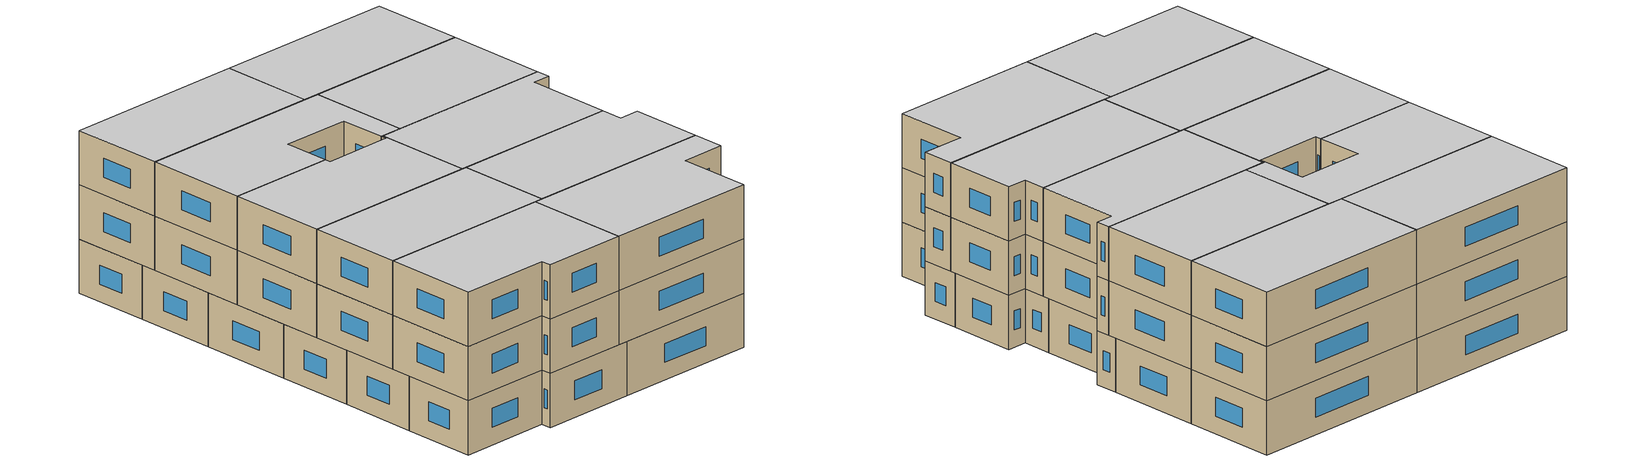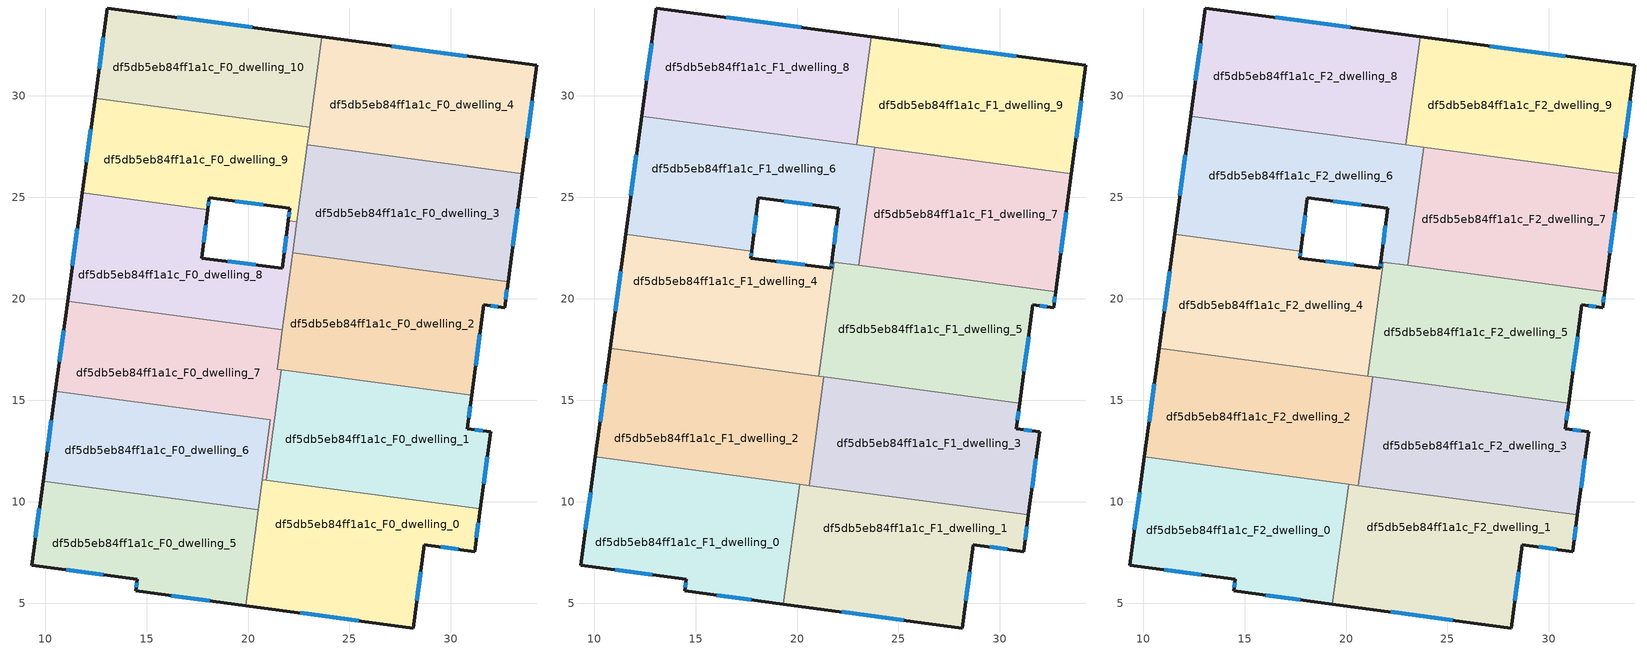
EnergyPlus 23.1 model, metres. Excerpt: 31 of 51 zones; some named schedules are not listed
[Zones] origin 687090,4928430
df5db5eb84ff1a1c_F0_dwelling_0
 floor ground (EU_floor_Construction): 31.44,9.65 31.16,7.55 28.68,7.88 28.13,3.78 19.88,4.89 20.71,11.09 z0
 wall outside (EU_wall_Construction): 19.88,4.89 28.13,3.78 28.68,7.88 31.16,7.55 31.44,9.65 z0:3
 wall to df5db5eb84ff1a1c_F0_dwelling_5 (EU_wall_Construction): 20.51,9.6 19.88,4.89 z0:3
 wall to df5db5eb84ff1a1c_F0_dwelling_1 (EU_wall_Construction): 31.44,9.65 20.91,11.06 z0:3
 wall to df5db5eb84ff1a1c_F0_dwelling_7 (EU_wall_Construction): 20.91,11.07 20.71,11.09 z0:3
 wall to df5db5eb84ff1a1c_F0_dwelling_6 (EU_wall_Construction): 20.71,11.09 20.51,9.6 z0:3
 window (EU_Window_Construction): 22.56,4.53 25.45,4.14 / 31.25,8.23 31.35,8.97 / 29.49,7.77 30.35,7.66 / 28.31,5.11 28.5,6.55 z0.98:2.02
 ceiling adiabatic (EU_roof_Construction): 31.4,9.35 31.44,9.65 20.71,11.09 20.67,10.79 z3
df5db5eb84ff1a1c_F0_dwelling_1
 floor ground (EU_floor_Construction): 31.02,15.24 30.8,13.6 31.95,13.44 31.44,9.65 20.91,11.07 21.64,16.5 z0
 wall outside (EU_wall_Construction): 31.44,9.65 31.95,13.44 30.8,13.6 31.02,15.24 z0:3
 wall to df5db5eb84ff1a1c_F0_dwelling_7 (EU_wall_Construction): 21.64,16.5 20.91,11.07 z0:3
 wall to df5db5eb84ff1a1c_F0_dwelling_2 (EU_wall_Construction): 31.02,15.24 21.64,16.5 z0:3
 window (EU_Window_Construction): 30.87,14.13 30.95,14.71 / 31.58,13.49 31.17,13.55 / 31.61,10.88 31.79,12.21 z0.98:2.02
df5db5eb84ff1a1c_F0_dwelling_10
 floor ground (EU_floor_Construction): 23.63,32.92 23.04,28.47 12.47,29.88 13.07,34.33 z0
 wall outside (EU_wall_Construction): 23.63,32.92 13.07,34.33 12.47,29.88 z0:3
 wall to df5db5eb84ff1a1c_F0_dwelling_9 (EU_wall_Construction): 12.47,29.88 23.04,28.47 z0:3
 wall to df5db5eb84ff1a1c_F0_dwelling_4 (EU_wall_Construction): 23.04,28.47 23.63,32.92 z0:3
 window (EU_Window_Construction): 12.88,32.88 12.66,31.33 / 20.2,33.38 16.51,33.87 z0.98:2.02
df5db5eb84ff1a1c_F0_dwelling_2
 floor ground (EU_floor_Construction): 32.81,20.85 32.64,19.57 31.62,19.7 31.02,15.24 21.44,16.52 22.21,22.27 z0
 wall outside (EU_wall_Construction): 31.02,15.24 31.62,19.7 32.64,19.57 32.81,20.85 z0:3
 wall to df5db5eb84ff1a1c_F0_dwelling_3 (EU_wall_Construction): 32.81,20.85 22.21,22.27 z0:3
 wall to df5db5eb84ff1a1c_F0_dwelling_8 (EU_wall_Construction): 22.21,22.27 21.7,18.47 z0:3
 wall to df5db5eb84ff1a1c_F0_dwelling_7 (EU_wall_Construction): 21.7,18.47 21.44,16.52 21.63,16.5 z0:3
 window (EU_Window_Construction): 32.7,19.99 32.76,20.44 / 31.95,19.66 32.31,19.61 / 31.22,16.69 31.43,18.25 z0.98:2.02
df5db5eb84ff1a1c_F0_dwelling_3
 floor ground (EU_floor_Construction): 33.52,26.17 32.81,20.85 22.21,22.27 22.92,27.59 z0
 wall outside (EU_wall_Construction): 32.81,20.85 33.52,26.17 z0:3
 wall to df5db5eb84ff1a1c_F0_dwelling_4 (EU_wall_Construction): 33.52,26.17 22.92,27.59 z0:3
 wall to df5db5eb84ff1a1c_F0_dwelling_9 (EU_wall_Construction): 22.92,27.59 22.41,23.8 z0:3
 wall to df5db5eb84ff1a1c_F0_dwelling_8 (EU_wall_Construction): 22.41,23.8 22.21,22.27 z0:3
 window (EU_Window_Construction): 33.04,22.58 33.29,24.44 z0.98:2.02
 ceiling adiabatic (EU_roof_Construction): 32.81,20.85 33.52,26.17 22.92,27.59 22.21,22.27 z3
df5db5eb84ff1a1c_F0_dwelling_4
 floor ground (EU_floor_Construction): 34.23,31.5 33.52,26.17 22.92,27.59 23.63,32.92 z0
 wall outside (EU_wall_Construction): 33.52,26.17 34.23,31.5 23.63,32.92 z0:3
 wall to df5db5eb84ff1a1c_F0_dwelling_9 (EU_wall_Construction): 23.04,28.47 22.92,27.59 z0:3
 window (EU_Window_Construction): 30.78,31.96 27.08,32.46 / 33.75,27.91 34,29.77 z0.98:2.02
df5db5eb84ff1a1c_F0_dwelling_5
 floor ground (EU_floor_Construction): 20.51,9.6 19.88,4.89 14.47,5.61 14.55,6.19 9.34,6.88 9.9,11.02 z0
 wall outside (EU_wall_Construction): 9.9,11.02 9.34,6.88 14.55,6.19 14.47,5.61 19.88,4.89 z0:3
 wall to df5db5eb84ff1a1c_F0_dwelling_6 (EU_wall_Construction): 20.51,9.6 9.9,11.02 z0:3
 window (EU_Window_Construction): 16.23,5.38 18.12,5.12 / 14.52,6 14.5,5.8 / 11.04,6.66 12.86,6.42 / 9.72,9.67 9.52,8.23 z0.98:2.02
 ceiling adiabatic (EU_roof_Construction): 19.88,4.89 20.51,9.6 19.96,9.67 19.33,4.96 z3
df5db5eb84ff1a1c_F0_dwelling_6
 floor ground (EU_floor_Construction): 21.1,14.04 20.51,9.6 9.9,11.02 10.51,15.46 z0
 wall outside (EU_wall_Construction): 10.51,15.46 9.9,11.02 z0:3
 wall to df5db5eb84ff1a1c_F0_dwelling_7 (EU_wall_Construction): 20.71,11.09 21.1,14.04 10.51,15.46 z0:3
 window (EU_Window_Construction): 10.31,14.01 10.1,12.46 z0.98:2.02
 ceiling adiabatic (EU_roof_Construction): 20.67,10.79 21.1,14.04 21.04,14.05 20.6,10.8 z3
df5db5eb84ff1a1c_F0_dwelling_7
 floor ground (EU_floor_Construction): 21.7,18.47 21.44,16.52 21.64,16.5 20.91,11.07 20.71,11.09 21.1,14.04 10.51,15.46 11.11,19.89 z0
 wall outside (EU_wall_Construction): 11.11,19.89 10.51,15.46 z0:3
 wall to df5db5eb84ff1a1c_F0_dwelling_8 (EU_wall_Construction): 21.7,18.47 11.11,19.89 z0:3
 window (EU_Window_Construction): 10.91,18.45 10.7,16.9 z0.98:2.02
 ceiling adiabatic (EU_roof_Construction): 20.91,11.07 21.58,16.12 21.32,16.16 21.04,14.05 21.1,14.04 20.71,11.09 z3
df5db5eb84ff1a1c_F0_dwelling_8
 floor ground (EU_floor_Construction): 22.41,23.8 21.7,18.47 11.11,19.89 11.83,25.21 18.02,24.39 17.72,22.01 21.68,21.51 21.97,23.86 z0
 wall outside (EU_wall_Construction): 21.97,23.86 21.68,21.51 17.72,22.01 18.02,24.39 / 11.83,25.21 11.11,19.89 z0:3
 wall to df5db5eb84ff1a1c_F0_dwelling_9 (EU_wall_Construction): 22.41,23.8 21.97,23.86 / 18.02,24.39 11.83,25.21 z0:3
 window (EU_Window_Construction): 20.39,21.67 19.01,21.85 / 21.88,23.09 21.78,22.27 / 11.6,23.48 11.35,21.62 / 17.82,22.78 17.92,23.61 z0.98:2.02
df5db5eb84ff1a1c_F0_dwelling_9
 floor ground (EU_floor_Construction): 23.04,28.47 22.41,23.8 21.97,23.86 22.05,24.46 18.09,24.97 18.02,24.39 11.83,25.21 12.47,29.88 z0
 wall outside (EU_wall_Construction): 18.02,24.39 18.09,24.97 22.05,24.46 21.97,23.86 / 12.47,29.88 11.83,25.21 z0:3
 window (EU_Window_Construction): 22.03,24.26 22,24.05 / 19.38,24.8 20.76,24.63 / 18.04,24.58 18.07,24.78 / 12.26,28.36 12.04,26.73 z0.98:2.02
df5db5eb84ff1a1c_F1_dwelling_0
 floor to df5db5eb84ff1a1c_F0_dwelling_5 (EU_floor_Construction): 19.96,9.67 19.33,4.96 14.47,5.61 14.55,6.19 9.34,6.88 9.9,11.02 z3
 floor to df5db5eb84ff1a1c_F0_dwelling_6 (EU_floor_Construction): 20.12,10.86 19.96,9.67 9.9,11.02 10.07,12.21 z3
 wall outside (EU_wall_Construction): 10.07,12.21 9.34,6.88 14.55,6.19 14.47,5.61 19.33,4.96 z3:6
 wall to df5db5eb84ff1a1c_F1_dwelling_1 (EU_wall_Construction): 19.33,4.96 20.12,10.86 z3:6
 wall to df5db5eb84ff1a1c_F1_dwelling_2 (EU_wall_Construction): 20.12,10.86 10.07,12.21 z3:6
 window (EU_Window_Construction): 11.04,6.66 12.86,6.42 / 9.83,10.48 9.58,8.61 / 16.05,5.4 17.75,5.17 / 14.52,6 14.5,5.8 z3.98:5.02
df5db5eb84ff1a1c_F1_dwelling_1
 floor to df5db5eb84ff1a1c_F0_dwelling_0 (EU_floor_Construction): 31.4,9.35 31.16,7.55 28.68,7.88 28.13,3.78 19.88,4.89 20.67,10.79 z3
 floor to df5db5eb84ff1a1c_F0_dwelling_6 (EU_floor_Construction): 20.67,10.79 20.51,9.6 19.96,9.67 20.12,10.86 z3
 floor adiabatic (EU_floor_Construction): 20.67,10.79 19.88,4.89 19.33,4.96 19.96,9.67 20.51,9.6 z3
 wall outside (EU_wall_Construction): 19.33,4.96 28.13,3.78 28.68,7.88 31.16,7.55 31.4,9.35 z3:6
 wall to df5db5eb84ff1a1c_F1_dwelling_3 (EU_wall_Construction): 31.4,9.35 20.6,10.8 z3:6
 wall to df5db5eb84ff1a1c_F1_dwelling_2 (EU_wall_Construction): 20.6,10.8 20.12,10.86 z3:6
 window (EU_Window_Construction): 22.19,4.58 25.27,4.16 / 31.24,8.14 31.32,8.77 / 29.49,7.77 30.35,7.66 / 28.31,5.11 28.5,6.55 z3.98:5.02
df5db5eb84ff1a1c_F1_dwelling_2
 floor to df5db5eb84ff1a1c_F0_dwelling_6 (EU_floor_Construction): 21.04,14.05 20.6,10.8 10.07,12.21 10.51,15.46 z3
 floor to df5db5eb84ff1a1c_F0_dwelling_7 (EU_floor_Construction): 21.32,16.16 21.04,14.05 10.51,15.46 10.79,17.57 z3
 wall outside (EU_wall_Construction): 10.79,17.57 10.07,12.21 z3:6
 wall to df5db5eb84ff1a1c_F1_dwelling_3 (EU_wall_Construction): 20.6,10.8 21.32,16.16 z3:6
 wall to df5db5eb84ff1a1c_F1_dwelling_4 (EU_wall_Construction): 21.07,16.19 10.79,17.57 z3:6
 wall to df5db5eb84ff1a1c_F1_dwelling_5 (EU_wall_Construction): 21.32,16.16 21.07,16.19 z3:6
 window (EU_Window_Construction): 10.56,15.83 10.3,13.95 z3.98:5.02
df5db5eb84ff1a1c_F1_dwelling_3
 floor to df5db5eb84ff1a1c_F0_dwelling_1 (EU_floor_Construction): 30.97,14.87 30.8,13.6 31.95,13.44 31.44,9.65 20.91,11.07 21.58,16.12 z3
 floor adiabatic (EU_floor_Construction): 31.44,9.65 31.4,9.35 20.6,10.8 21.32,16.16 21.58,16.12 20.91,11.07 z3
 wall outside (EU_wall_Construction): 31.4,9.35 31.95,13.44 30.8,13.6 30.97,14.87 z3:6
 wall to df5db5eb84ff1a1c_F1_dwelling_5 (EU_wall_Construction): 30.97,14.87 21.32,16.16 z3:6
 window (EU_Window_Construction): 30.86,14.01 30.92,14.45 / 31.58,13.49 31.17,13.55 / 31.58,10.68 31.77,12.11 z3.98:5.02
df5db5eb84ff1a1c_F1_dwelling_4
 floor to df5db5eb84ff1a1c_F0_dwelling_8 (EU_floor_Construction): 21.72,21.82 21.82,21.81 21.38,18.52 11.11,19.89 11.56,23.19 17.76,22.35 17.72,22.01 21.68,21.51 z3
 floor to df5db5eb84ff1a1c_F0_dwelling_7 (EU_floor_Construction): 21.38,18.52 21.07,16.19 10.79,17.57 11.11,19.89 z3
 wall outside (EU_wall_Construction): 21.72,21.82 21.68,21.51 17.72,22.01 17.76,22.35 / 11.56,23.19 10.79,17.57 z3:6
 wall to df5db5eb84ff1a1c_F1_dwelling_6 (EU_wall_Construction): 17.76,22.35 11.56,23.19 / 21.82,21.81 21.72,21.82 z3:6
 wall to df5db5eb84ff1a1c_F1_dwelling_5 (EU_wall_Construction): 21.07,16.19 21.82,21.81 z3:6
 window (EU_Window_Construction): 17.73,22.12 17.75,22.24 / 20.39,21.67 19.01,21.85 / 21.71,21.72 21.69,21.61 / 11.31,21.36 11.04,19.4 z3.98:5.02
df5db5eb84ff1a1c_F1_dwelling_5
 floor to df5db5eb84ff1a1c_F0_dwelling_2 (EU_floor_Construction): 32.74,20.35 32.64,19.57 31.62,19.7 31.02,15.24 21.44,16.52 22.14,21.77 z3
 floor to df5db5eb84ff1a1c_F0_dwelling_1 (EU_floor_Construction): 31.02,15.24 30.97,14.87 21.58,16.12 21.63,16.5 z3
 floor to df5db5eb84ff1a1c_F0_dwelling_8 (EU_floor_Construction): 22.14,21.77 21.7,18.47 21.38,18.52 21.82,21.81 z3
 floor to df5db5eb84ff1a1c_F0_dwelling_7 (EU_floor_Construction): 21.7,18.47 21.44,16.52 21.63,16.5 21.58,16.12 21.07,16.19 21.38,18.52 z3
 wall outside (EU_wall_Construction): 30.97,14.87 31.62,19.7 32.64,19.57 32.74,20.35 z3:6
 wall to df5db5eb84ff1a1c_F1_dwelling_7 (EU_wall_Construction): 32.74,20.35 23.04,21.65 z3:6
 wall to df5db5eb84ff1a1c_F1_dwelling_6 (EU_wall_Construction): 23.04,21.65 21.82,21.81 z3:6
 window (EU_Window_Construction): 32.67,19.82 32.71,20.09 / 31.95,19.66 32.31,19.61 / 31.18,16.44 31.41,18.13 z3.98:5.02
df5db5eb84ff1a1c_F1_dwelling_6
 floor to df5db5eb84ff1a1c_F0_dwelling_9 (EU_floor_Construction): 22.92,27.59 22.41,23.8 21.98,23.86 22.05,24.46 18.09,24.97 18.02,24.39 11.83,25.21 12.35,29 z3
 floor to df5db5eb84ff1a1c_F0_dwelling_8 (EU_floor_Construction): 18.02,24.39 17.76,22.35 11.56,23.19 11.83,25.21 z3; 22.41,23.8 22.14,21.77 21.72,21.82 21.98,23.86 z3
 floor to df5db5eb84ff1a1c_F0_dwelling_2 (EU_floor_Construction): 23.11,22.15 23.05,21.65 22.14,21.77 22.21,22.27 z3
 floor adiabatic (EU_floor_Construction): 23.82,27.46 23.11,22.15 22.21,22.27 22.92,27.59 z3
 wall outside (EU_wall_Construction): 17.76,22.35 18.09,24.97 22.05,24.46 21.72,21.82 / 12.35,29 11.56,23.19 z3:6
 wall to df5db5eb84ff1a1c_F1_dwelling_7 (EU_wall_Construction): 23.05,21.65 23.82,27.46 z3:6
 wall to df5db5eb84ff1a1c_F1_dwelling_8 (EU_wall_Construction): 22.94,27.58 12.35,29 z3:6
 wall to df5db5eb84ff1a1c_F1_dwelling_9 (EU_wall_Construction): 23.82,27.46 22.94,27.58 z3:6
 window (EU_Window_Construction): 21.94,23.6 21.83,22.68 / 19.38,24.8 20.76,24.63 / 17.87,23.2 17.98,24.12 / 12.09,27.11 11.81,25.08 z3.98:5.02
df5db5eb84ff1a1c_F1_dwelling_7
 floor adiabatic (EU_floor_Construction): 33.52,26.17 32.81,20.85 23.11,22.15 23.82,27.46 z3
 floor to df5db5eb84ff1a1c_F0_dwelling_2 (EU_floor_Construction): 32.81,20.85 32.74,20.35 23.05,21.65 23.11,22.15 z3
 wall outside (EU_wall_Construction): 32.74,20.35 33.52,26.17 z3:6
 wall to df5db5eb84ff1a1c_F1_dwelling_9 (EU_wall_Construction): 33.52,26.17 23.82,27.46 z3:6
 window (EU_Window_Construction): 33,22.24 33.27,24.27 z3.98:5.02
df5db5eb84ff1a1c_F1_dwelling_8
 floor to df5db5eb84ff1a1c_F0_dwelling_10 (EU_floor_Construction): 23.63,32.92 23.04,28.47 12.47,29.88 13.07,34.33 z3
 floor to df5db5eb84ff1a1c_F0_dwelling_9 (EU_floor_Construction): 23.04,28.47 22.92,27.59 12.35,29 12.47,29.88 z3
 floor to df5db5eb84ff1a1c_F0_dwelling_4 (EU_floor_Construction): 23.65,32.91 22.94,27.59 22.92,27.59 23.63,32.92 z3
 wall outside (EU_wall_Construction): 23.65,32.92 13.07,34.33 12.35,29 z3:6
 wall to df5db5eb84ff1a1c_F1_dwelling_9 (EU_wall_Construction): 22.94,27.58 23.65,32.92 z3:6
 window (EU_Window_Construction): 12.84,32.6 12.58,30.73 / 20.21,33.38 16.51,33.87 z3.98:5.02
df5db5eb84ff1a1c_F1_dwelling_9
 floor to df5db5eb84ff1a1c_F0_dwelling_4 (EU_floor_Construction): 34.23,31.5 33.52,26.17 22.94,27.59 23.65,32.91 z3
 wall outside (EU_wall_Construction): 33.52,26.17 34.23,31.5 23.65,32.92 z3:6
 window (EU_Window_Construction): 30.79,31.96 27.09,32.45 / 33.75,27.9 34,29.77 z3.98:5.02
df5db5eb84ff1a1c_F2_dwelling_0
 floor to df5db5eb84ff1a1c_F1_dwelling_0 (EU_floor_Construction): 20.12,10.86 19.33,4.96 14.47,5.61 14.55,6.19 9.34,6.88 10.07,12.21 z6
 wall outside (EU_wall_Construction): 10.07,12.21 9.34,6.88 14.55,6.19 14.47,5.61 19.33,4.96 z6:9
 wall to df5db5eb84ff1a1c_F2_dwelling_1 (EU_wall_Construction): 19.33,4.96 20.12,10.86 z6:9
 wall to df5db5eb84ff1a1c_F2_dwelling_2 (EU_wall_Construction): 20.12,10.86 10.07,12.21 z6:9
 window (EU_Window_Construction): 11.04,6.66 12.86,6.42 / 9.83,10.48 9.58,8.61 / 16.05,5.4 17.75,5.17 / 14.52,6 14.5,5.8 z6.98:8.02
 ceiling to df5db5eb84ff1a1c_F3_dwelling_0 (EU_floor_Construction): 19.33,4.96 20.12,10.86 10.07,12.21 9.34,6.88 14.55,6.19 14.47,5.61 z9
df5db5eb84ff1a1c_F2_dwelling_1
 floor to df5db5eb84ff1a1c_F1_dwelling_1 (EU_floor_Construction): 31.4,9.35 31.16,7.55 28.68,7.88 28.13,3.78 19.33,4.96 20.12,10.86 z6
 wall outside (EU_wall_Construction): 19.33,4.96 28.13,3.78 28.68,7.88 31.16,7.55 31.4,9.35 z6:9
 wall to df5db5eb84ff1a1c_F2_dwelling_3 (EU_wall_Construction): 31.4,9.35 20.6,10.8 z6:9
 wall to df5db5eb84ff1a1c_F2_dwelling_2 (EU_wall_Construction): 20.6,10.8 20.12,10.86 z6:9
 window (EU_Window_Construction): 22.19,4.58 25.27,4.16 / 31.24,8.14 31.32,8.77 / 29.49,7.77 30.35,7.66 / 28.31,5.11 28.5,6.55 z6.98:8.02
 ceiling to df5db5eb84ff1a1c_F3_dwelling_1 (EU_floor_Construction): 28.13,3.78 28.68,7.88 31.16,7.55 31.4,9.35 20.12,10.86 19.33,4.96 z9
df5db5eb84ff1a1c_F2_dwelling_2
 floor to df5db5eb84ff1a1c_F1_dwelling_2 (EU_floor_Construction): 21.32,16.16 20.6,10.8 10.07,12.21 10.79,17.57 z6
 wall outside (EU_wall_Construction): 10.79,17.57 10.07,12.21 z6:9
 wall to df5db5eb84ff1a1c_F2_dwelling_3 (EU_wall_Construction): 20.6,10.8 21.32,16.16 z6:9
 wall to df5db5eb84ff1a1c_F2_dwelling_4 (EU_wall_Construction): 21.07,16.19 10.79,17.57 z6:9
 wall to df5db5eb84ff1a1c_F2_dwelling_5 (EU_wall_Construction): 21.32,16.16 21.07,16.19 z6:9
 window (EU_Window_Construction): 10.56,15.83 10.3,13.95 z6.98:8.02
 ceiling to df5db5eb84ff1a1c_F3_dwelling_2 (EU_floor_Construction): 20.6,10.8 21.32,16.16 10.79,17.57 10.07,12.21 z9
df5db5eb84ff1a1c_F2_dwelling_3
 floor to df5db5eb84ff1a1c_F1_dwelling_3 (EU_floor_Construction): 30.97,14.87 30.8,13.6 31.95,13.44 31.4,9.35 20.6,10.8 21.32,16.16 z6
 wall outside (EU_wall_Construction): 31.4,9.35 31.95,13.44 30.8,13.6 30.97,14.87 z6:9
 wall to df5db5eb84ff1a1c_F2_dwelling_5 (EU_wall_Construction): 30.97,14.87 21.32,16.16 z6:9
 window (EU_Window_Construction): 30.86,14.01 30.92,14.45 / 31.58,13.49 31.17,13.55 / 31.58,10.68 31.77,12.11 z6.98:8.02
 ceiling to df5db5eb84ff1a1c_F3_dwelling_3 (EU_floor_Construction): 31.4,9.35 31.95,13.44 30.8,13.6 30.97,14.87 21.32,16.16 20.6,10.8 z9
df5db5eb84ff1a1c_F2_dwelling_4
 floor to df5db5eb84ff1a1c_F1_dwelling_4 (EU_floor_Construction): 21.72,21.82 21.82,21.81 21.07,16.19 10.79,17.57 11.56,23.19 17.76,22.35 17.72,22.01 21.68,21.51 z6
 wall outside (EU_wall_Construction): 21.72,21.82 21.68,21.51 17.72,22.01 17.76,22.35 / 11.56,23.19 10.79,17.57 z6:9
 wall to df5db5eb84ff1a1c_F2_dwelling_6 (EU_wall_Construction): 17.76,22.35 11.56,23.19 / 21.82,21.81 21.72,21.82 z6:9
 wall to df5db5eb84ff1a1c_F2_dwelling_5 (EU_wall_Construction): 21.07,16.19 21.82,21.81 z6:9
 window (EU_Window_Construction): 17.73,22.12 17.75,22.24 / 20.39,21.67 19.01,21.85 / 21.71,21.72 21.69,21.61 / 11.31,21.36 11.04,19.4 z6.98:8.02
 ceiling to df5db5eb84ff1a1c_F3_dwelling_4 (EU_floor_Construction): 21.07,16.19 21.82,21.81 21.72,21.82 21.68,21.51 17.72,22.01 17.76,22.35 11.56,23.19 10.79,17.57 z9
df5db5eb84ff1a1c_F2_dwelling_5
 floor to df5db5eb84ff1a1c_F1_dwelling_5 (EU_floor_Construction): 32.74,20.35 32.64,19.57 31.62,19.7 30.97,14.87 21.07,16.19 21.82,21.81 z6
 wall outside (EU_wall_Construction): 30.97,14.87 31.62,19.7 32.64,19.57 32.74,20.35 z6:9
 wall to df5db5eb84ff1a1c_F2_dwelling_7 (EU_wall_Construction): 32.74,20.35 23.04,21.65 z6:9
 wall to df5db5eb84ff1a1c_F2_dwelling_6 (EU_wall_Construction): 23.04,21.65 21.82,21.81 z6:9
 window (EU_Window_Construction): 32.67,19.82 32.71,20.09 / 31.95,19.66 32.31,19.61 / 31.18,16.44 31.41,18.13 z6.98:8.02
 ceiling to df5db5eb84ff1a1c_F3_dwelling_5 (EU_floor_Construction): 30.97,14.87 31.62,19.7 32.64,19.57 32.74,20.35 21.82,21.81 21.07,16.19 z9
df5db5eb84ff1a1c_F2_dwelling_6
 floor to df5db5eb84ff1a1c_F1_dwelling_6 (EU_floor_Construction): 23.82,27.46 23.05,21.65 21.72,21.82 22.05,24.46 18.09,24.97 17.76,22.35 11.56,23.19 12.35,29 z6
 wall outside (EU_wall_Construction): 17.76,22.35 18.09,24.97 22.05,24.46 21.72,21.82 / 12.35,29 11.56,23.19 z6:9
 wall to df5db5eb84ff1a1c_F2_dwelling_7 (EU_wall_Construction): 23.05,21.65 23.82,27.46 z6:9
 wall to df5db5eb84ff1a1c_F2_dwelling_8 (EU_wall_Construction): 22.94,27.58 12.35,29 z6:9
 wall to df5db5eb84ff1a1c_F2_dwelling_9 (EU_wall_Construction): 23.82,27.46 22.94,27.58 z6:9
 window (EU_Window_Construction): 21.94,23.6 21.83,22.68 / 19.38,24.8 20.76,24.63 / 17.87,23.2 17.98,24.12 / 12.09,27.11 11.81,25.08 z6.98:8.02
 ceiling to df5db5eb84ff1a1c_F3_dwelling_6 (EU_floor_Construction): 23.05,21.65 23.82,27.46 12.35,29 11.56,23.19 17.76,22.35 18.09,24.97 22.05,24.46 21.72,21.82 z9
df5db5eb84ff1a1c_F2_dwelling_7
 floor to df5db5eb84ff1a1c_F1_dwelling_7 (EU_floor_Construction): 33.52,26.17 32.74,20.35 23.05,21.65 23.82,27.46 z6
 wall outside (EU_wall_Construction): 32.74,20.35 33.52,26.17 z6:9
 wall to df5db5eb84ff1a1c_F2_dwelling_9 (EU_wall_Construction): 33.52,26.17 23.82,27.46 z6:9
 window (EU_Window_Construction): 33,22.24 33.27,24.27 z6.98:8.02
 ceiling to df5db5eb84ff1a1c_F3_dwelling_7 (EU_floor_Construction): 32.74,20.35 33.52,26.17 23.82,27.46 23.05,21.65 z9
df5db5eb84ff1a1c_F2_dwelling_8
 floor to df5db5eb84ff1a1c_F1_dwelling_8 (EU_floor_Construction): 23.65,32.92 22.94,27.58 12.35,29 13.07,34.33 z6
 wall outside (EU_wall_Construction): 23.65,32.92 13.07,34.33 12.35,29 z6:9
 wall to df5db5eb84ff1a1c_F2_dwelling_9 (EU_wall_Construction): 22.94,27.58 23.65,32.92 z6:9
 window (EU_Window_Construction): 12.84,32.6 12.58,30.73 / 20.21,33.38 16.51,33.87 z6.98:8.02
 ceiling to df5db5eb84ff1a1c_F3_dwelling_8 (EU_floor_Construction): 22.94,27.58 23.65,32.92 13.07,34.33 12.35,29 z9
df5db5eb84ff1a1c_F2_dwelling_9
 floor to df5db5eb84ff1a1c_F1_dwelling_9 (EU_floor_Construction): 34.23,31.5 33.52,26.17 22.94,27.58 23.65,32.92 z6
 wall outside (EU_wall_Construction): 33.52,26.17 34.23,31.5 23.65,32.92 z6:9
 window (EU_Window_Construction): 30.79,31.96 27.09,32.45 / 33.75,27.9 34,29.77 z6.98:8.02
 ceiling to df5db5eb84ff1a1c_F3_dwelling_9 (EU_floor_Construction): 33.52,26.17 34.23,31.5 23.65,32.92 22.94,27.58 z9
[Building]
EU S2 Campaign: North Axis=0; Terrain=City; Solar Distribution=FullExterior
[Site:Location]
Bologna: Latitude=44.5; Longitude=11.25; Time Zone=1; Elevation=37
[SizingPeriod:WeatherFileDays]
AnnualSizingPeriod: Begin Month=1; Begin Day of Month=1; End Month=12; End Day of Month=31; Day of Week for Start Day=Monday; Use Weather File Daylight Saving Period=No; Use Weather File Rain and Snow Indicators=No
[MATERIAL]
EU_InternalMass_Material: Roughness=MediumRough; Thickness=0.1; Conductivity=1; Density=1800; Specific Heat=900; Thermal Absorptance=0.9; Solar Absorptance=0.7; Visible Absorptance=0.7
[MATERIAL:NOMASS] Roughness=MediumRough; Thermal Absorptance=0.9; Solar Absorptance=0.7; Visible Absorptance=0.7
Name | Thermal Resistance
EU_wall_NoMass | 0.905828
EU_roof_NoMass | 0.37593
EU_floor_NoMass | 0.67114
[WINDOWMATERIAL:SIMPLEGLAZINGSYSTEM]
EU_Window_SimpleGlazing: UFactor=4.52486; Solar Heat Gain Coefficient=0.85; Visible Transmittance=0.85
[CONSTRUCTION]
EU_wall_Construction: EU_wall_NoMass
EU_roof_Construction: EU_roof_NoMass
EU_floor_Construction: EU_floor_NoMass
EU_Window_Construction: EU_Window_SimpleGlazing
EU_InternalMass_Construction: EU_InternalMass_Material
[ZONE] Type=1; Multiplier=1; Ceiling Height=autocalculate; Floor Area=autocalculate; Part of Total Floor Area=Yes
Name | Volume
df5db5eb84ff1a1c_F0_dwelling_0 | 172.295
df5db5eb84ff1a1c_F1_dwelling_0; df5db5eb84ff1a1c_F2_dwelling_0 | 172.285
df5db5eb84ff1a1c_F0_dwelling_1 | 169.026
df5db5eb84ff1a1c_F1_dwelling_1; df5db5eb84ff1a1c_F2_dwelling_1 | 172.305
df5db5eb84ff1a1c_F0_dwelling_10 | 143.596
df5db5eb84ff1a1c_F0_dwelling_2 | 172.296
df5db5eb84ff1a1c_F1_dwelling_2; df5db5eb84ff1a1c_F2_dwelling_2; df5db5eb84ff1a1c_F1_dwelling_8; df5db5eb84ff1a1c_F2_dwelling_8 | 172.293
df5db5eb84ff1a1c_F0_dwelling_3 | 172.301
df5db5eb84ff1a1c_F1_dwelling_3; df5db5eb84ff1a1c_F2_dwelling_3 | 172.302
df5db5eb84ff1a1c_F0_dwelling_4 | 172.291
df5db5eb84ff1a1c_F1_dwelling_4; df5db5eb84ff1a1c_F2_dwelling_4 | 172.313
df5db5eb84ff1a1c_F0_dwelling_5 | 143.566
df5db5eb84ff1a1c_F1_dwelling_5; df5db5eb84ff1a1c_F2_dwelling_5 | 172.306
df5db5eb84ff1a1c_F0_dwelling_6 | 143.618
df5db5eb84ff1a1c_F1_dwelling_6; df5db5eb84ff1a1c_F2_dwelling_6 | 172.31
df5db5eb84ff1a1c_F0_dwelling_7 | 146.83
df5db5eb84ff1a1c_F1_dwelling_7; df5db5eb84ff1a1c_F2_dwelling_7 | 172.312
df5db5eb84ff1a1c_F0_dwelling_8 | 143.588
df5db5eb84ff1a1c_F0_dwelling_9 | 143.586
df5db5eb84ff1a1c_F1_dwelling_9; df5db5eb84ff1a1c_F2_dwelling_9 | 172.289
[INTERNALMASS] Construction=EU_InternalMass_Construction
Name | Zone or ZoneList | Surface Area
df5db5eb84ff1a1c_F0_dwelling_0_EU_InternalMass | df5db5eb84ff1a1c_F0_dwelling_0 | 57.4318
df5db5eb84ff1a1c_F0_dwelling_1_EU_InternalMass | df5db5eb84ff1a1c_F0_dwelling_1 | 56.3389
df5db5eb84ff1a1c_F0_dwelling_2_EU_InternalMass | df5db5eb84ff1a1c_F0_dwelling_2 | 57.4322
df5db5eb84ff1a1c_F0_dwelling_3_EU_InternalMass | df5db5eb84ff1a1c_F0_dwelling_3 | 57.4335
df5db5eb84ff1a1c_F0_dwelling_4_EU_InternalMass | df5db5eb84ff1a1c_F0_dwelling_4 | 57.4304
df5db5eb84ff1a1c_F0_dwelling_5_EU_InternalMass | df5db5eb84ff1a1c_F0_dwelling_5 | 47.8549
df5db5eb84ff1a1c_F0_dwelling_6_EU_InternalMass | df5db5eb84ff1a1c_F0_dwelling_6 | 47.8731
df5db5eb84ff1a1c_F0_dwelling_7_EU_InternalMass | df5db5eb84ff1a1c_F0_dwelling_7 | 48.9466
df5db5eb84ff1a1c_F0_dwelling_8_EU_InternalMass | df5db5eb84ff1a1c_F0_dwelling_8 | 47.8628
df5db5eb84ff1a1c_F0_dwelling_9_EU_InternalMass | df5db5eb84ff1a1c_F0_dwelling_9 | 47.8618
df5db5eb84ff1a1c_F0_dwelling_10_EU_InternalMass | df5db5eb84ff1a1c_F0_dwelling_10 | 47.865
df5db5eb84ff1a1c_F1_dwelling_0_EU_InternalMass | df5db5eb84ff1a1c_F1_dwelling_0 | 57.4291
df5db5eb84ff1a1c_F1_dwelling_1_EU_InternalMass | df5db5eb84ff1a1c_F1_dwelling_1 | 57.4362
df5db5eb84ff1a1c_F1_dwelling_2_EU_InternalMass | df5db5eb84ff1a1c_F1_dwelling_2 | 57.4317
df5db5eb84ff1a1c_F1_dwelling_3_EU_InternalMass | df5db5eb84ff1a1c_F1_dwelling_3 | 57.4327
df5db5eb84ff1a1c_F1_dwelling_4_EU_InternalMass | df5db5eb84ff1a1c_F1_dwelling_4 | 57.437
df5db5eb84ff1a1c_F1_dwelling_5_EU_InternalMass | df5db5eb84ff1a1c_F1_dwelling_5 | 57.4362
df5db5eb84ff1a1c_F1_dwelling_6_EU_InternalMass | df5db5eb84ff1a1c_F1_dwelling_6 | 57.4362
df5db5eb84ff1a1c_F1_dwelling_7_EU_InternalMass | df5db5eb84ff1a1c_F1_dwelling_7 | 57.4373
df5db5eb84ff1a1c_F1_dwelling_8_EU_InternalMass | df5db5eb84ff1a1c_F1_dwelling_8 | 57.4312
df5db5eb84ff1a1c_F1_dwelling_9_EU_InternalMass | df5db5eb84ff1a1c_F1_dwelling_9 | 57.4292
df5db5eb84ff1a1c_F2_dwelling_0_EU_InternalMass | df5db5eb84ff1a1c_F2_dwelling_0 | 57.4291
df5db5eb84ff1a1c_F2_dwelling_1_EU_InternalMass | df5db5eb84ff1a1c_F2_dwelling_1 | 57.4362
df5db5eb84ff1a1c_F2_dwelling_2_EU_InternalMass | df5db5eb84ff1a1c_F2_dwelling_2 | 57.4317
df5db5eb84ff1a1c_F2_dwelling_3_EU_InternalMass | df5db5eb84ff1a1c_F2_dwelling_3 | 57.4327
df5db5eb84ff1a1c_F2_dwelling_4_EU_InternalMass | df5db5eb84ff1a1c_F2_dwelling_4 | 57.437
df5db5eb84ff1a1c_F2_dwelling_5_EU_InternalMass | df5db5eb84ff1a1c_F2_dwelling_5 | 57.4362
df5db5eb84ff1a1c_F2_dwelling_6_EU_InternalMass | df5db5eb84ff1a1c_F2_dwelling_6 | 57.4362
df5db5eb84ff1a1c_F2_dwelling_7_EU_InternalMass | df5db5eb84ff1a1c_F2_dwelling_7 | 57.4373
df5db5eb84ff1a1c_F2_dwelling_8_EU_InternalMass | df5db5eb84ff1a1c_F2_dwelling_8 | 57.4312
df5db5eb84ff1a1c_F2_dwelling_9_EU_InternalMass | df5db5eb84ff1a1c_F2_dwelling_9 | 57.4292
[OTHEREQUIPMENT] Fuel Type=Electricity; Design Level Calculation Method=Watts/Area; Power per Zone Floor Area=1; Fraction Latent=0; Fraction Radiant=0; Fraction Lost=0; Carbon Dioxide Generation Rate=0; EndUse Subcategory=EU_Step8_InternalGains
Name | Zone or ZoneList or Space or SpaceList | Schedule
EU_Step8_InternalGain_df5db5eb84ff1a1c_F0_dwelling_0_f000 | df5db5eb84ff1a1c_F0_dwelling_0 | EU_Step8_GainSchedule_df5db5eb84ff1a1c_F0_dwelling_0_f000
EU_Step8_InternalGain_df5db5eb84ff1a1c_F0_dwelling_1_f000 | df5db5eb84ff1a1c_F0_dwelling_1 | EU_Step8_GainSchedule_df5db5eb84ff1a1c_F0_dwelling_1_f000
EU_Step8_InternalGain_df5db5eb84ff1a1c_F0_dwelling_2_f000 | df5db5eb84ff1a1c_F0_dwelling_2 | EU_Step8_GainSchedule_df5db5eb84ff1a1c_F0_dwelling_2_f000
EU_Step8_InternalGain_df5db5eb84ff1a1c_F0_dwelling_3_f000 | df5db5eb84ff1a1c_F0_dwelling_3 | EU_Step8_GainSchedule_df5db5eb84ff1a1c_F0_dwelling_3_f000
EU_Step8_InternalGain_df5db5eb84ff1a1c_F0_dwelling_4_f000 | df5db5eb84ff1a1c_F0_dwelling_4 | EU_Step8_GainSchedule_df5db5eb84ff1a1c_F0_dwelling_4_f000
EU_Step8_InternalGain_df5db5eb84ff1a1c_F0_dwelling_5_f000 | df5db5eb84ff1a1c_F0_dwelling_5 | EU_Step8_GainSchedule_df5db5eb84ff1a1c_F0_dwelling_5_f000
EU_Step8_InternalGain_df5db5eb84ff1a1c_F0_dwelling_6_f000 | df5db5eb84ff1a1c_F0_dwelling_6 | EU_Step8_GainSchedule_df5db5eb84ff1a1c_F0_dwelling_6_f000
EU_Step8_InternalGain_df5db5eb84ff1a1c_F0_dwelling_7_f000 | df5db5eb84ff1a1c_F0_dwelling_7 | EU_Step8_GainSchedule_df5db5eb84ff1a1c_F0_dwelling_7_f000
EU_Step8_InternalGain_df5db5eb84ff1a1c_F0_dwelling_8_f000 | df5db5eb84ff1a1c_F0_dwelling_8 | EU_Step8_GainSchedule_df5db5eb84ff1a1c_F0_dwelling_8_f000
EU_Step8_InternalGain_df5db5eb84ff1a1c_F0_dwelling_9_f000 | df5db5eb84ff1a1c_F0_dwelling_9 | EU_Step8_GainSchedule_df5db5eb84ff1a1c_F0_dwelling_9_f000
EU_Step8_InternalGain_df5db5eb84ff1a1c_F0_dwelling_10_f000 | df5db5eb84ff1a1c_F0_dwelling_10 | EU_Step8_GainSchedule_df5db5eb84ff1a1c_F0_dwelling_10_f000
EU_Step8_InternalGain_df5db5eb84ff1a1c_F1_dwelling_0_f000 | df5db5eb84ff1a1c_F1_dwelling_0 | EU_Step8_GainSchedule_df5db5eb84ff1a1c_F1_dwelling_0_f000
EU_Step8_InternalGain_df5db5eb84ff1a1c_F1_dwelling_1_f000 | df5db5eb84ff1a1c_F1_dwelling_1 | EU_Step8_GainSchedule_df5db5eb84ff1a1c_F1_dwelling_1_f000
EU_Step8_InternalGain_df5db5eb84ff1a1c_F1_dwelling_2_f000 | df5db5eb84ff1a1c_F1_dwelling_2 | EU_Step8_GainSchedule_df5db5eb84ff1a1c_F1_dwelling_2_f000
EU_Step8_InternalGain_df5db5eb84ff1a1c_F1_dwelling_3_f000 | df5db5eb84ff1a1c_F1_dwelling_3 | EU_Step8_GainSchedule_df5db5eb84ff1a1c_F1_dwelling_3_f000
EU_Step8_InternalGain_df5db5eb84ff1a1c_F1_dwelling_4_f000 | df5db5eb84ff1a1c_F1_dwelling_4 | EU_Step8_GainSchedule_df5db5eb84ff1a1c_F1_dwelling_4_f000
EU_Step8_InternalGain_df5db5eb84ff1a1c_F1_dwelling_5_f000 | df5db5eb84ff1a1c_F1_dwelling_5 | EU_Step8_GainSchedule_df5db5eb84ff1a1c_F1_dwelling_5_f000
EU_Step8_InternalGain_df5db5eb84ff1a1c_F1_dwelling_6_f000 | df5db5eb84ff1a1c_F1_dwelling_6 | EU_Step8_GainSchedule_df5db5eb84ff1a1c_F1_dwelling_6_f000
EU_Step8_InternalGain_df5db5eb84ff1a1c_F1_dwelling_7_f000 | df5db5eb84ff1a1c_F1_dwelling_7 | EU_Step8_GainSchedule_df5db5eb84ff1a1c_F1_dwelling_7_f000
EU_Step8_InternalGain_df5db5eb84ff1a1c_F1_dwelling_8_f000 | df5db5eb84ff1a1c_F1_dwelling_8 | EU_Step8_GainSchedule_df5db5eb84ff1a1c_F1_dwelling_8_f000
EU_Step8_InternalGain_df5db5eb84ff1a1c_F1_dwelling_9_f000 | df5db5eb84ff1a1c_F1_dwelling_9 | EU_Step8_GainSchedule_df5db5eb84ff1a1c_F1_dwelling_9_f000
EU_Step8_InternalGain_df5db5eb84ff1a1c_F2_dwelling_0_f000 | df5db5eb84ff1a1c_F2_dwelling_0 | EU_Step8_GainSchedule_df5db5eb84ff1a1c_F2_dwelling_0_f000
EU_Step8_InternalGain_df5db5eb84ff1a1c_F2_dwelling_1_f000 | df5db5eb84ff1a1c_F2_dwelling_1 | EU_Step8_GainSchedule_df5db5eb84ff1a1c_F2_dwelling_1_f000
EU_Step8_InternalGain_df5db5eb84ff1a1c_F2_dwelling_2_f000 | df5db5eb84ff1a1c_F2_dwelling_2 | EU_Step8_GainSchedule_df5db5eb84ff1a1c_F2_dwelling_2_f000
EU_Step8_InternalGain_df5db5eb84ff1a1c_F2_dwelling_3_f000 | df5db5eb84ff1a1c_F2_dwelling_3 | EU_Step8_GainSchedule_df5db5eb84ff1a1c_F2_dwelling_3_f000
EU_Step8_InternalGain_df5db5eb84ff1a1c_F2_dwelling_4_f000 | df5db5eb84ff1a1c_F2_dwelling_4 | EU_Step8_GainSchedule_df5db5eb84ff1a1c_F2_dwelling_4_f000
EU_Step8_InternalGain_df5db5eb84ff1a1c_F2_dwelling_5_f000 | df5db5eb84ff1a1c_F2_dwelling_5 | EU_Step8_GainSchedule_df5db5eb84ff1a1c_F2_dwelling_5_f000
EU_Step8_InternalGain_df5db5eb84ff1a1c_F2_dwelling_6_f000 | df5db5eb84ff1a1c_F2_dwelling_6 | EU_Step8_GainSchedule_df5db5eb84ff1a1c_F2_dwelling_6_f000
EU_Step8_InternalGain_df5db5eb84ff1a1c_F2_dwelling_7_f000 | df5db5eb84ff1a1c_F2_dwelling_7 | EU_Step8_GainSchedule_df5db5eb84ff1a1c_F2_dwelling_7_f000
EU_Step8_InternalGain_df5db5eb84ff1a1c_F2_dwelling_8_f000 | df5db5eb84ff1a1c_F2_dwelling_8 | EU_Step8_GainSchedule_df5db5eb84ff1a1c_F2_dwelling_8_f000
EU_Step8_InternalGain_df5db5eb84ff1a1c_F2_dwelling_9_f000 | df5db5eb84ff1a1c_F2_dwelling_9 | EU_Step8_GainSchedule_df5db5eb84ff1a1c_F2_dwelling_9_f000
[ZONEVENTILATION:DESIGNFLOWRATE] Schedule=EU_AlwaysOn; Design Flow Rate Calculation Method=AirChanges/Hour; Air Changes per Hour=0.73129; Ventilation Type=Natural; Fan Pressure Rise=0; Fan Total Efficiency=1; Constant Term Coefficient=1; Temperature Term Coefficient=0; Velocity Term Coefficient=0; Velocity Squared Term Coefficient=0; Minimum Indoor Temperature=-100; Maximum Indoor Temperature=100; Delta Temperature=-100; Minimum Outdoor Temperature=-100; Maximum Outdoor Temperature=100; Maximum Wind Speed=40
Name | Zone or ZoneList or Space or SpaceList
EU_ConstantAir_df5db5eb84ff1a1c_F0_dwelling_0 | df5db5eb84ff1a1c_F0_dwelling_0
EU_ConstantAir_df5db5eb84ff1a1c_F0_dwelling_1 | df5db5eb84ff1a1c_F0_dwelling_1
EU_ConstantAir_df5db5eb84ff1a1c_F0_dwelling_2 | df5db5eb84ff1a1c_F0_dwelling_2
EU_ConstantAir_df5db5eb84ff1a1c_F0_dwelling_3 | df5db5eb84ff1a1c_F0_dwelling_3
EU_ConstantAir_df5db5eb84ff1a1c_F0_dwelling_4 | df5db5eb84ff1a1c_F0_dwelling_4
EU_ConstantAir_df5db5eb84ff1a1c_F0_dwelling_5 | df5db5eb84ff1a1c_F0_dwelling_5
EU_ConstantAir_df5db5eb84ff1a1c_F0_dwelling_6 | df5db5eb84ff1a1c_F0_dwelling_6
EU_ConstantAir_df5db5eb84ff1a1c_F0_dwelling_7 | df5db5eb84ff1a1c_F0_dwelling_7
EU_ConstantAir_df5db5eb84ff1a1c_F0_dwelling_8 | df5db5eb84ff1a1c_F0_dwelling_8
EU_ConstantAir_df5db5eb84ff1a1c_F0_dwelling_9 | df5db5eb84ff1a1c_F0_dwelling_9
EU_ConstantAir_df5db5eb84ff1a1c_F0_dwelling_10 | df5db5eb84ff1a1c_F0_dwelling_10
EU_ConstantAir_df5db5eb84ff1a1c_F1_dwelling_0 | df5db5eb84ff1a1c_F1_dwelling_0
EU_ConstantAir_df5db5eb84ff1a1c_F1_dwelling_1 | df5db5eb84ff1a1c_F1_dwelling_1
EU_ConstantAir_df5db5eb84ff1a1c_F1_dwelling_2 | df5db5eb84ff1a1c_F1_dwelling_2
EU_ConstantAir_df5db5eb84ff1a1c_F1_dwelling_3 | df5db5eb84ff1a1c_F1_dwelling_3
EU_ConstantAir_df5db5eb84ff1a1c_F1_dwelling_4 | df5db5eb84ff1a1c_F1_dwelling_4
EU_ConstantAir_df5db5eb84ff1a1c_F1_dwelling_5 | df5db5eb84ff1a1c_F1_dwelling_5
EU_ConstantAir_df5db5eb84ff1a1c_F1_dwelling_6 | df5db5eb84ff1a1c_F1_dwelling_6
EU_ConstantAir_df5db5eb84ff1a1c_F1_dwelling_7 | df5db5eb84ff1a1c_F1_dwelling_7
EU_ConstantAir_df5db5eb84ff1a1c_F1_dwelling_8 | df5db5eb84ff1a1c_F1_dwelling_8
EU_ConstantAir_df5db5eb84ff1a1c_F1_dwelling_9 | df5db5eb84ff1a1c_F1_dwelling_9
EU_ConstantAir_df5db5eb84ff1a1c_F2_dwelling_0 | df5db5eb84ff1a1c_F2_dwelling_0
EU_ConstantAir_df5db5eb84ff1a1c_F2_dwelling_1 | df5db5eb84ff1a1c_F2_dwelling_1
EU_ConstantAir_df5db5eb84ff1a1c_F2_dwelling_2 | df5db5eb84ff1a1c_F2_dwelling_2
EU_ConstantAir_df5db5eb84ff1a1c_F2_dwelling_3 | df5db5eb84ff1a1c_F2_dwelling_3
EU_ConstantAir_df5db5eb84ff1a1c_F2_dwelling_4 | df5db5eb84ff1a1c_F2_dwelling_4
EU_ConstantAir_df5db5eb84ff1a1c_F2_dwelling_5 | df5db5eb84ff1a1c_F2_dwelling_5
EU_ConstantAir_df5db5eb84ff1a1c_F2_dwelling_6 | df5db5eb84ff1a1c_F2_dwelling_6
EU_ConstantAir_df5db5eb84ff1a1c_F2_dwelling_7 | df5db5eb84ff1a1c_F2_dwelling_7
EU_ConstantAir_df5db5eb84ff1a1c_F2_dwelling_8 | df5db5eb84ff1a1c_F2_dwelling_8
EU_ConstantAir_df5db5eb84ff1a1c_F2_dwelling_9 | df5db5eb84ff1a1c_F2_dwelling_9
[HVACTEMPLATE:ZONE:IDEALLOADSAIRSYSTEM] System Availability Schedule=EU_AlwaysOn; Maximum Heating Supply Air Temperature=50; Minimum Cooling Supply Air Temperature=13; Maximum Heating Supply Air Humidity Ratio=0.0156; Minimum Cooling Supply Air Humidity Ratio=0.0077; Heating Limit=NoLimit; Cooling Limit=NoLimit; Heating Availability Schedule=EU_AlwaysOn; Cooling Availability Schedule=EU_CoolingOff; Dehumidification Control Type=ConstantSensibleHeatRatio; Cooling Sensible Heat Ratio=0.7; Dehumidification Setpoint=60; Humidification Control Type=None; Humidification Setpoint=30; Outdoor Air Method=None; Outdoor Air Flow Rate per Person=0.00944; Outdoor Air Flow Rate per Zone Floor Area=0; Outdoor Air Flow Rate per Zone=0; Demand Controlled Ventilation Type=None; Outdoor Air Economizer Type=NoEconomizer; Heat Recovery Type=None; Sensible Heat Recovery Effectiveness=0.7; Latent Heat Recovery Effectiveness=0.65
Name | Template Thermostat
df5db5eb84ff1a1c_F0_dwelling_0 | EU_HeatOnly_df5db5eb84ff1a1c_F0_dwelling_0
df5db5eb84ff1a1c_F0_dwelling_1 | EU_HeatOnly_df5db5eb84ff1a1c_F0_dwelling_1
df5db5eb84ff1a1c_F0_dwelling_2 | EU_HeatOnly_df5db5eb84ff1a1c_F0_dwelling_2
df5db5eb84ff1a1c_F0_dwelling_3 | EU_HeatOnly_df5db5eb84ff1a1c_F0_dwelling_3
df5db5eb84ff1a1c_F0_dwelling_4 | EU_HeatOnly_df5db5eb84ff1a1c_F0_dwelling_4
df5db5eb84ff1a1c_F0_dwelling_5 | EU_HeatOnly_df5db5eb84ff1a1c_F0_dwelling_5
df5db5eb84ff1a1c_F0_dwelling_6 | EU_HeatOnly_df5db5eb84ff1a1c_F0_dwelling_6
df5db5eb84ff1a1c_F0_dwelling_7 | EU_HeatOnly_df5db5eb84ff1a1c_F0_dwelling_7
df5db5eb84ff1a1c_F0_dwelling_8 | EU_HeatOnly_df5db5eb84ff1a1c_F0_dwelling_8
df5db5eb84ff1a1c_F0_dwelling_9 | EU_HeatOnly_df5db5eb84ff1a1c_F0_dwelling_9
df5db5eb84ff1a1c_F0_dwelling_10 | EU_HeatOnly_df5db5eb84ff1a1c_F0_dwelling_10
df5db5eb84ff1a1c_F1_dwelling_0 | EU_HeatOnly_df5db5eb84ff1a1c_F1_dwelling_0
df5db5eb84ff1a1c_F1_dwelling_1 | EU_HeatOnly_df5db5eb84ff1a1c_F1_dwelling_1
df5db5eb84ff1a1c_F1_dwelling_2 | EU_HeatOnly_df5db5eb84ff1a1c_F1_dwelling_2
df5db5eb84ff1a1c_F1_dwelling_3 | EU_HeatOnly_df5db5eb84ff1a1c_F1_dwelling_3
df5db5eb84ff1a1c_F1_dwelling_4 | EU_HeatOnly_df5db5eb84ff1a1c_F1_dwelling_4
df5db5eb84ff1a1c_F1_dwelling_5 | EU_HeatOnly_df5db5eb84ff1a1c_F1_dwelling_5
df5db5eb84ff1a1c_F1_dwelling_6 | EU_HeatOnly_df5db5eb84ff1a1c_F1_dwelling_6
df5db5eb84ff1a1c_F1_dwelling_7 | EU_HeatOnly_df5db5eb84ff1a1c_F1_dwelling_7
df5db5eb84ff1a1c_F1_dwelling_8 | EU_HeatOnly_df5db5eb84ff1a1c_F1_dwelling_8
df5db5eb84ff1a1c_F1_dwelling_9 | EU_HeatOnly_df5db5eb84ff1a1c_F1_dwelling_9
df5db5eb84ff1a1c_F2_dwelling_0 | EU_HeatOnly_df5db5eb84ff1a1c_F2_dwelling_0
df5db5eb84ff1a1c_F2_dwelling_1 | EU_HeatOnly_df5db5eb84ff1a1c_F2_dwelling_1
df5db5eb84ff1a1c_F2_dwelling_2 | EU_HeatOnly_df5db5eb84ff1a1c_F2_dwelling_2
df5db5eb84ff1a1c_F2_dwelling_3 | EU_HeatOnly_df5db5eb84ff1a1c_F2_dwelling_3
df5db5eb84ff1a1c_F2_dwelling_4 | EU_HeatOnly_df5db5eb84ff1a1c_F2_dwelling_4
df5db5eb84ff1a1c_F2_dwelling_5 | EU_HeatOnly_df5db5eb84ff1a1c_F2_dwelling_5
df5db5eb84ff1a1c_F2_dwelling_6 | EU_HeatOnly_df5db5eb84ff1a1c_F2_dwelling_6
df5db5eb84ff1a1c_F2_dwelling_7 | EU_HeatOnly_df5db5eb84ff1a1c_F2_dwelling_7
df5db5eb84ff1a1c_F2_dwelling_8 | EU_HeatOnly_df5db5eb84ff1a1c_F2_dwelling_8
df5db5eb84ff1a1c_F2_dwelling_9 | EU_HeatOnly_df5db5eb84ff1a1c_F2_dwelling_9
[SIZING:ZONE] Zone Cooling Design Supply Air Temperature Input Method=SupplyAirTemperature; Zone Cooling Design Supply Air Temperature=13; Zone Heating Design Supply Air Temperature Input Method=SupplyAirTemperature; Zone Heating Design Supply Air Temperature=50; Zone Cooling Design Supply Air Humidity Ratio=0.008; Zone Heating Design Supply Air Humidity Ratio=0.008; Cooling Design Air Flow Method=DesignDay; Cooling Design Air Flow Rate=0; Cooling Minimum Air Flow per Zone Floor Area=0.000762; Cooling Minimum Air Flow=0; Cooling Minimum Air Flow Fraction=0.2; Heating Design Air Flow Method=DesignDay; Heating Design Air Flow Rate=0; Heating Maximum Air Flow per Zone Floor Area=0.002032; Heating Maximum Air Flow=0.141576; Heating Maximum Air Flow Fraction=0.3; Account for Dedicated Outdoor Air System=No; Dedicated Outdoor Air System Control Strategy=NeutralSupplyAir; Dedicated Outdoor Air Low Setpoint Temperature for Design=autosize; Dedicated Outdoor Air High Setpoint Temperature for Design=autosize; Zone Load Sizing Method=Sensible Load Only No Latent Load; Zone Latent Cooling Design Supply Air Humidity Ratio Input Method=HumidityRatioDifference; Zone Cooling Design Supply Air Humidity Ratio Difference=0.005; Zone Latent Heating Design Supply Air Humidity Ratio Input Method=HumidityRatioDifference; Zone Humidification Design Supply Air Humidity Ratio Difference=0.005
df5db5eb84ff1a1c_F0_dwelling_0; df5db5eb84ff1a1c_F0_dwelling_1; df5db5eb84ff1a1c_F0_dwelling_2; df5db5eb84ff1a1c_F0_dwelling_3; df5db5eb84ff1a1c_F0_dwelling_4; df5db5eb84ff1a1c_F0_dwelling_5; df5db5eb84ff1a1c_F0_dwelling_6; df5db5eb84ff1a1c_F0_dwelling_7; df5db5eb84ff1a1c_F0_dwelling_8; df5db5eb84ff1a1c_F0_dwelling_9; df5db5eb84ff1a1c_F0_dwelling_10; df5db5eb84ff1a1c_F1_dwelling_0; df5db5eb84ff1a1c_F1_dwelling_1; df5db5eb84ff1a1c_F1_dwelling_2; df5db5eb84ff1a1c_F1_dwelling_3; df5db5eb84ff1a1c_F1_dwelling_4; df5db5eb84ff1a1c_F1_dwelling_5; df5db5eb84ff1a1c_F1_dwelling_6; df5db5eb84ff1a1c_F1_dwelling_7; df5db5eb84ff1a1c_F1_dwelling_8; df5db5eb84ff1a1c_F1_dwelling_9; df5db5eb84ff1a1c_F2_dwelling_0; df5db5eb84ff1a1c_F2_dwelling_1; df5db5eb84ff1a1c_F2_dwelling_2; df5db5eb84ff1a1c_F2_dwelling_3; df5db5eb84ff1a1c_F2_dwelling_4; df5db5eb84ff1a1c_F2_dwelling_5; df5db5eb84ff1a1c_F2_dwelling_6; df5db5eb84ff1a1c_F2_dwelling_7; df5db5eb84ff1a1c_F2_dwelling_8; df5db5eb84ff1a1c_F2_dwelling_9
[SCHEDULE:FILE] Column Number=1; Rows to Skip at Top=0; Number of Hours of Data=8760; Column Separator=Comma; Interpolate to Timestep=No; Minutes per Item=60; Adjust Schedule for Daylight Savings=Yes
Name | File
EU_Step8_GainSchedule_df5db5eb84ff1a1c_F0_dwelling_0_f000 | ../../schedules/df5db5eb84ff1a1c/df5db5eb84ff1a1c_F0_dwelling_0_f000_gain.csv
EU_Step8_GainSchedule_df5db5eb84ff1a1c_F0_dwelling_1_f000 | ../../schedules/df5db5eb84ff1a1c/df5db5eb84ff1a1c_F0_dwelling_1_f000_gain.csv
EU_Step8_GainSchedule_df5db5eb84ff1a1c_F0_dwelling_2_f000 | ../../schedules/df5db5eb84ff1a1c/df5db5eb84ff1a1c_F0_dwelling_2_f000_gain.csv
EU_Step8_GainSchedule_df5db5eb84ff1a1c_F0_dwelling_3_f000 | ../../schedules/df5db5eb84ff1a1c/df5db5eb84ff1a1c_F0_dwelling_3_f000_gain.csv
EU_Step8_GainSchedule_df5db5eb84ff1a1c_F0_dwelling_4_f000 | ../../schedules/df5db5eb84ff1a1c/df5db5eb84ff1a1c_F0_dwelling_4_f000_gain.csv
EU_Step8_GainSchedule_df5db5eb84ff1a1c_F0_dwelling_5_f000 | ../../schedules/df5db5eb84ff1a1c/df5db5eb84ff1a1c_F0_dwelling_5_f000_gain.csv
EU_Step8_GainSchedule_df5db5eb84ff1a1c_F0_dwelling_6_f000 | ../../schedules/df5db5eb84ff1a1c/df5db5eb84ff1a1c_F0_dwelling_6_f000_gain.csv
EU_Step8_GainSchedule_df5db5eb84ff1a1c_F0_dwelling_7_f000 | ../../schedules/df5db5eb84ff1a1c/df5db5eb84ff1a1c_F0_dwelling_7_f000_gain.csv
EU_Step8_GainSchedule_df5db5eb84ff1a1c_F0_dwelling_8_f000 | ../../schedules/df5db5eb84ff1a1c/df5db5eb84ff1a1c_F0_dwelling_8_f000_gain.csv
EU_Step8_GainSchedule_df5db5eb84ff1a1c_F0_dwelling_9_f000 | ../../schedules/df5db5eb84ff1a1c/df5db5eb84ff1a1c_F0_dwelling_9_f000_gain.csv
EU_Step8_GainSchedule_df5db5eb84ff1a1c_F0_dwelling_10_f000 | ../../schedules/df5db5eb84ff1a1c/df5db5eb84ff1a1c_F0_dwelling_10_f000_gain.csv
EU_Step8_GainSchedule_df5db5eb84ff1a1c_F1_dwelling_0_f000 | ../../schedules/df5db5eb84ff1a1c/df5db5eb84ff1a1c_F1_dwelling_0_f000_gain.csv
EU_Step8_GainSchedule_df5db5eb84ff1a1c_F1_dwelling_1_f000 | ../../schedules/df5db5eb84ff1a1c/df5db5eb84ff1a1c_F1_dwelling_1_f000_gain.csv
EU_Step8_GainSchedule_df5db5eb84ff1a1c_F1_dwelling_2_f000 | ../../schedules/df5db5eb84ff1a1c/df5db5eb84ff1a1c_F1_dwelling_2_f000_gain.csv
EU_Step8_GainSchedule_df5db5eb84ff1a1c_F1_dwelling_3_f000 | ../../schedules/df5db5eb84ff1a1c/df5db5eb84ff1a1c_F1_dwelling_3_f000_gain.csv
EU_Step8_GainSchedule_df5db5eb84ff1a1c_F1_dwelling_4_f000 | ../../schedules/df5db5eb84ff1a1c/df5db5eb84ff1a1c_F1_dwelling_4_f000_gain.csv
EU_Step8_GainSchedule_df5db5eb84ff1a1c_F1_dwelling_5_f000 | ../../schedules/df5db5eb84ff1a1c/df5db5eb84ff1a1c_F1_dwelling_5_f000_gain.csv
EU_Step8_GainSchedule_df5db5eb84ff1a1c_F1_dwelling_6_f000 | ../../schedules/df5db5eb84ff1a1c/df5db5eb84ff1a1c_F1_dwelling_6_f000_gain.csv
EU_Step8_GainSchedule_df5db5eb84ff1a1c_F1_dwelling_7_f000 | ../../schedules/df5db5eb84ff1a1c/df5db5eb84ff1a1c_F1_dwelling_7_f000_gain.csv
EU_Step8_GainSchedule_df5db5eb84ff1a1c_F1_dwelling_8_f000 | ../../schedules/df5db5eb84ff1a1c/df5db5eb84ff1a1c_F1_dwelling_8_f000_gain.csv
EU_Step8_GainSchedule_df5db5eb84ff1a1c_F1_dwelling_9_f000 | ../../schedules/df5db5eb84ff1a1c/df5db5eb84ff1a1c_F1_dwelling_9_f000_gain.csv
